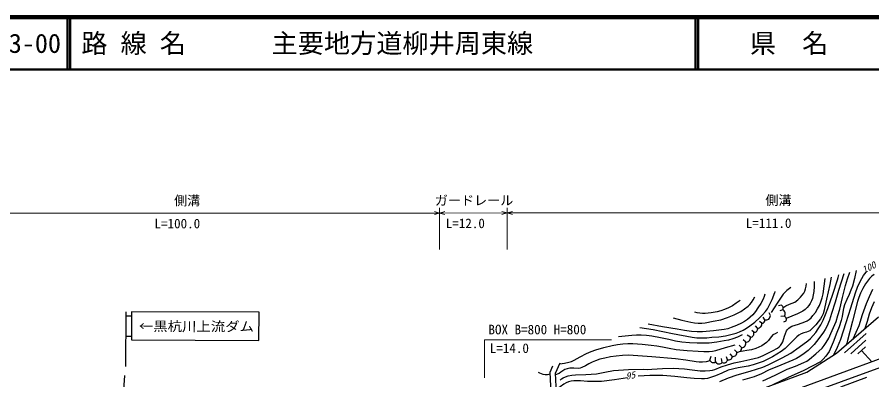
# Model space of a CAD drawing. Units: millimetres, scale not verified. Extents: x 40000 to 680000, y 20000 to 380000.
# Drawn here: x 168098 to 331471, y 310726 to 380000 of the extents above; entities that cross this region are included whole.
import ezdxf
from ezdxf.enums import TextEntityAlignment as Align

# ---------------------------------------------------------------- set-up
doc = ezdxf.new("R2010")
doc.units = ezdxf.units.MM
doc.header["$LTSCALE"] = 1000
for name, color, linetype, lineweight in [('M-BGD', 7, 'Continuous', 25), ('M-BGD-HTXT', 7, 'Continuous', 13), ('M-STR-STRC', 7, 'Continuous', 25), ('M-TTL', 2, 'Continuous', 140), ('M-TTL-LINE', 7, 'Continuous', 50)]:
    doc.layers.add(name, color=color, linetype=linetype, lineweight=lineweight)
doc.layers.add('M-TTL-TXT', color=7, linetype='Continuous')
doc.styles.add('ＭＳ ゴシック', font='')
doc.styles.get('ＭＳ ゴシック').set_extended_font_data('MS Gothic')

msp = doc.modelspace()

# ---------------------------------------------------------------- linework, layer by layer
at = {"layer": 'M-BGD'}
for p, q in [((312068, 323001), (311807, 323553)), ((314113, 325016), (313593, 324886)), ((314438, 324107), (313854, 323912)), ((310444, 321538), (309957, 321863)), ((311029, 322221), (310671, 322675)), ((314699, 322873), (314049, 322807)), ((315024, 321931), (314602, 321736)), ((324705, 315813), (332707, 322782)), ((309633, 320628), (309210, 321018)), ((308237, 318873), (307652, 319262)), ((308886, 319815), (308496, 320140)), ((326212, 315861), (330362, 319578)), ((342668, 318316), (268582, 291106)), ((305492, 303127), (343758, 316968)), ((306582, 316858), (306127, 317345)), ((307329, 317963), (306873, 318352)), ((330342, 318301), (327474, 315732)), ((328771, 315710), (330231, 317018)), ((304797, 315200), (304374, 315719)), ((305673, 316045), (305218, 316467)), ((319046, 312197), (324705, 315813)), ((329501, 316364), (331444, 314195)), ((270987, 312020), (271903, 313999)), ((300477, 314515), (300769, 315230)), ((301582, 314158), (301581, 315068)), ((302881, 314062), (302718, 314809)), ((303888, 314582), (303692, 315102)), ((269976, 312217), (270517, 313385)), ((270539, 300707), (269976, 312217)), ((303068, 306318), (319046, 312197)), ((271521, 301084), (270987, 312020)), ((325551, 309400), (330500, 311222))]:
    msp.add_line(p, q, dxfattribs=at)
for points in [[(271901, 310678), (272146, 310922), (272437, 311125), (272930, 311330), (273440, 311477), (274113, 311605), (274796, 311674), (276820, 311738), (278837, 311862), (280456, 312232), (282084, 312542), (284970, 312699), (287860, 312796), (288634, 312741), (289409, 312747), (291474, 312873), (293554, 312940), (294601, 312913), (295643, 312826), (297144, 312622), (298652, 312479), (299573, 312458), (300493, 312498), (300983, 312577), (301469, 312716), (302659, 313193), (303879, 313616), (305150, 313967), (306446, 314263), (308138, 314610), (309810, 315015), (310702, 315385), (311584, 315817), (312503, 316265), (313405, 316774), (313733, 317022), (314024, 317318), (314259, 317650), (314443, 318016), (314754, 319050), (315123, 320063), (315318, 320360), (315563, 320622), (315834, 320815), (316139, 320957), (317415, 321351), (318669, 321801), (319094, 322005), (319486, 322258), (319858, 322601), (320191, 322990), (320665, 323626), (321086, 324291), (321425, 324959), (321714, 325661), (321947, 326391), (322125, 327149), (322360, 328620), (322564, 330089)], [(323657, 330370), (323423, 328949), (323130, 327543), (322767, 326132), (322461, 324699), (322322, 324011), (322127, 323342), (321902, 322845), (321622, 322372), (321204, 321795), (320744, 321261), (320191, 320677), (319584, 320125), (319297, 319954), (318985, 319837), (318451, 319704), (317926, 319510), (317511, 319267), (317127, 318972), (316015, 317835), (314862, 316743), (314113, 316160), (313327, 315626), (312467, 315114), (311582, 314656), (310681, 314256), (309754, 313911), (308789, 313613), (307800, 313371), (305897, 313011), (304004, 312589), (302811, 312024), (301586, 311511), (300833, 311234), (300066, 311017), (299485, 310931), (298896, 310905), (297500, 310966), (296107, 311087), (293801, 311349), (291492, 311552), (290255, 311596), (289022, 311580), (287918, 311531), (286805, 311468)], [(302377, 310422), (304045, 311088), (305742, 311701), (308200, 312403), (310649, 313165), (311675, 313603), (312687, 314101), (314334, 314948), (315947, 315847), (317591, 316995), (319207, 318197), (319743, 318661), (320243, 319176), (320750, 319795), (321209, 320451), (321699, 321266), (322142, 322118), (322633, 323214), (323069, 324334), (324002, 327073), (324878, 329830), (325017, 330288), (325156, 330756)], [(326103, 330999), (325566, 329416), (325082, 327800), (324448, 325583), (323757, 323386), (323338, 322145), (322860, 320919), (322565, 320357), (322213, 319817), (321339, 318624), (320421, 317471), (319870, 316896), (319276, 316363), (318507, 315756), (317704, 315200), (317062, 314820), (316381, 314489), (314035, 313550), (311715, 312556), (310360, 311913), (308984, 311328), (306726, 310649)], [(310619, 310543), (312994, 311630), (314105, 312217), (315247, 312751), (316871, 313361), (318468, 314026), (319024, 314330), (319557, 314690), (320777, 315726), (321962, 316812), (322376, 317308), (322743, 317843), (323220, 318681), (323649, 319559), (324158, 320717), (324609, 321892), (324989, 323047), (325310, 324220), (325836, 326477), (326422, 328729), (326831, 330013), (327269, 331300)], [(328439, 331601), (328116, 330115), (327733, 328635), (327466, 327829), (327139, 327034), (326651, 326066), (326217, 325073), (326041, 324382), (325922, 323672), (325782, 322852), (325582, 322038), (325213, 320887), (324783, 319745), (324061, 317951), (323277, 316168), (322994, 315691), (322660, 315247), (322150, 314683), (321605, 314142)], [(324192, 315485), (324876, 316974), (325504, 318485), (326070, 320063), (326583, 321672), (327422, 324512), (328319, 327333), (328734, 328428), (329210, 329511), (329517, 330095), (329876, 330646), (330128, 330966), (330392, 331278)], [(331905, 330876), (331449, 330515), (331034, 330109), (330617, 329598), (330249, 329052), (329751, 328173), (329301, 327258), (328981, 326487), (328716, 325691), (327784, 321968), (326796, 318267), (326651, 317769), (326506, 317271)], [(315946, 328384), (315205, 327779), (314502, 327125), (313337, 325363), (312220, 323571)], [(314449, 324511), (315051, 324861), (315690, 325161), (316227, 325352), (316734, 325595), (317284, 326041), (317811, 326545), (318151, 326910), (318441, 327309), (318638, 327698), (318785, 328125), (318898, 328637), (318964, 329161)], [(320429, 329539), (320424, 328582), (320358, 327621), (320255, 326943), (320089, 326264), (319921, 325794), (319693, 325338), (319412, 324913), (319082, 324523), (318701, 324166), (318276, 323850), (317782, 323570), (317254, 323340), (316169, 322906), (315106, 322422)], [(287097, 320732), (288394, 320557), (289692, 320320), (293390, 319559), (297104, 318857), (298038, 318762), (298987, 318727), (299944, 318760), (300894, 318853), (302193, 318962), (303486, 319131), (304508, 319363), (305516, 319653), (306196, 319913), (306853, 320229), (307508, 320610), (308131, 321042), (309065, 321776), (309965, 322560), (310566, 323147), (311123, 323776), (311487, 324274), (311800, 324806), (312386, 326102), (312917, 327423), (312957, 327524), (312998, 327625)], [(311031, 327119), (310893, 326621), (310696, 326133), (310216, 325290), (309677, 324465), (309212, 323803), (308692, 323171), (308206, 322684), (307671, 322235), (307129, 321864), (306547, 321539), (305593, 321100), (304604, 320711), (303939, 320498), (303260, 320344), (301183, 320106), (299094, 319928), (298056, 319931), (297009, 319995), (295642, 320158), (294272, 320382), (291479, 320885), (288686, 321366)], [(327862, 318562), (328463, 319815), (329008, 321090), (329681, 323199), (330410, 325283), (331013, 326672), (331673, 328041)], [(293468, 322597), (295155, 322131), (296880, 321718), (297581, 321602), (298293, 321546), (298958, 321567), (299633, 321649), (301126, 321908), (302596, 322225), (303880, 322660), (305156, 323155), (305810, 323448), (306445, 323799), (307138, 324269), (307799, 324792), (308148, 325122), (308450, 325488), (308780, 326030), (309073, 326615)], [(306271, 325894), (305555, 325366), (304807, 324890), (304056, 324498), (303279, 324160), (302594, 323917), (301881, 323729), (300748, 323533), (299605, 323398), (299080, 323403), (298557, 323469), (298094, 323561), (297633, 323669)], [(331874, 325634), (331382, 324465), (330949, 323281), (330541, 321904), (330114, 320522)], [(306679, 319299), (305787, 318890), (304877, 318539), (304080, 318321), (303254, 318159), (301810, 317920), (300364, 317741), (299219, 317708), (298072, 317735), (296615, 317793), (295158, 317912), (293909, 318132), (292657, 318414), (291035, 318773), (289404, 319073), (288382, 319208), (287345, 319284), (286466, 319289), (285590, 319233), (284301, 319085), (283014, 318923)], [(313435, 319746), (312981, 319547), (312566, 319301), (312274, 319030), (312014, 318704), (311686, 318270), (311306, 317867), (310892, 317532), (310434, 317240), (309868, 316959), (309269, 316729), (308441, 316491), (307592, 316310), (306845, 316184), (306095, 316072)], [(271818, 313816), (272703, 313930), (273575, 314102), (274083, 314260), (274579, 314478), (275721, 315154), (276904, 315784), (277799, 316154), (278718, 316469), (280247, 316902), (281799, 317278), (282834, 317469), (283884, 317600), (284840, 317655), (285799, 317650), (287536, 317541), (289278, 317371), (290375, 317233), (291473, 317034), (292753, 316763), (294050, 316549), (296143, 316338), (298249, 316186), (299320, 316134), (300389, 316143), (301000, 316214), (301611, 316346), (303477, 316921), (305360, 317450)], [(300493, 314337), (299800, 314185), (299103, 314094), (298488, 314097), (297861, 314162), (295896, 314492), (293932, 314761), (289435, 315122), (284933, 315422), (283775, 315376), (282621, 315270), (281509, 315100), (280397, 314869), (279500, 314654), (278623, 314382), (277997, 314105), (277399, 313774), (276746, 313405), (276059, 313087), (275695, 312980), (275324, 312932), (274521, 312979), (273714, 312964), (273256, 312857), (272808, 312689), (272391, 312482), (271992, 312215), (271669, 311976), (271320, 311795), (271168, 311749), (271002, 311708)], [(321625, 314191), (320053, 313317), (318445, 312493), (315479, 311180), (312536, 309813)], [(269996, 311811), (269495, 311722), (269004, 311695), (268659, 311747), (268322, 311860), (268027, 311994), (267725, 312148)], [(284735, 311123), (282267, 310731), (279776, 310396), (278459, 310392), (277133, 310449), (275807, 310531), (274475, 310554), (273980, 310479), (273486, 310342), (273033, 310155), (272599, 309909), (271862, 309376), (271143, 308824)]]:
    msp.add_lwpolyline(points, dxfattribs=at)
for centre, radius, start, end in [((313934, 324440), 604, 326.56339, 72.82362), ((314106, 323392), 788, 318.79822, 65.05845), ((310481, 322099), 562, 266.30828, 12.56849), ((311256, 323000), 812, 253.77947, 0.03968), ((314508, 322280), 623, 325.93519, 72.19538), ((308955, 320502), 690, 264.29552, 10.55572), ((309697, 321387), 762, 265.14928, 11.40948), ((307442, 318759), 804, 261.90958, 8.16978), ((308209, 319588), 715, 272.31728, 18.57749), ((306541, 317690), 833, 272.83239, 19.09259), ((304918, 315951), 761, 260.82865, 7.08886), ((305823, 316792), 762, 258.66988, 4.93008), ((301163, 314751), 726, 198.98165, 305.24186), ((302267, 314597), 814, 212.62043, 318.88062), ((303189, 314699), 708, 244.20914, 350.46935), ((304111, 315232), 687, 251.06927, 357.32947)]:
    msp.add_arc(centre, radius, start, end, dxfattribs=at)
at = {"layer": 'M-BGD-HTXT'}
for p, q in [((248852, 343590), (248857, 335645)), ((261767, 343598), (261772, 335654)), ((152117, 342523), (248852, 342590)), ((248852, 342590), (261767, 342598)), ((261767, 342598), (365208, 342670)), ((281724, 318388), (257421, 318371)), ((257421, 318371), (257426, 311148))]:
    msp.add_line(p, q, dxfattribs=at)
for points in [[(247852, 342876), (248852, 342590), (247852, 342304)], [(249852, 342303), (248852, 342590), (249852, 342875)], [(260767, 342885), (261767, 342598), (260768, 342313)], [(262768, 342312), (261767, 342598), (262767, 342884)]]:
    msp.add_lwpolyline(points, dxfattribs=at)
at = {"layer": 'M-STR-STRC'}
for p, q in [((188851, 323720), (188822, 313280)), ((188851, 323720), (188822, 313280)), ((189951, 323698), (189936, 318347)), ((189951, 323698), (189936, 318347)), ((214335, 323630), (189951, 323698)), ((214335, 323630), (189951, 323698)), ((214320, 318278), (214335, 323630)), ((214320, 318278), (214335, 323630)), ((188849, 322982), (189949, 322979)), ((188849, 322982), (189949, 322979)), ((188838, 319069), (189938, 319066)), ((188838, 319069), (189938, 319066)), ((189936, 318347), (214320, 318278)), ((189936, 318347), (214320, 318278)), ((188622, 311546), (185626, 267703))]:
    msp.add_line(p, q, dxfattribs=at)
at = {"layer": 'M-TTL'}
msp.add_line((680000, 380000), (40000, 380000), dxfattribs=at)
at = {"layer": 'M-TTL-LINE'}
for p, q in [((177750, 380000), (177750, 370000)), ((178250, 380000), (178250, 370000)), ((297750, 380000), (297750, 370000)), ((298250, 380000), (298250, 370000)), ((40000, 370000), (680000, 370000))]:
    msp.add_line(p, q, dxfattribs=at)

# ---------------------------------------------------------------- texts
at = {"layer": 'M-BGD', "style": 'ＭＳ ゴシック', "oblique": 15}
for s, rotation, p in [('100', 27.04, (330170, 330657)), ('95', 10.14, (284629, 310379))]:
    msp.add_text(s, height=1320, rotation=rotation, dxfattribs=at).set_placement(p, align=Align.BOTTOM_LEFT)
at = {"layer": 'M-BGD-HTXT', "style": 'ＭＳ ゴシック'}
for s, p in [('側溝', (198109, 343490)), ('ガードレール', (247934, 343524)), ('側溝', (311112, 343568)), ('L=100.0', (194362, 339111)), ('L=12.0', (250021, 339150)), ('L=111.0', (307365, 339190)), ('BOX B=800 H=800', (258187, 318872)), ('L=14.0', (258441, 315315))]:
    msp.add_text(s, height=1833, rotation=0.04, dxfattribs=at).set_placement(p, align=Align.BOTTOM_LEFT)
at = {"layer": 'M-STR-STRC', "style": 'ＭＳ ゴシック', "width": 1.1}
msp.add_text('←黒杭川上流ダム', height=1833, rotation=359.84, dxfattribs=at).set_placement((191369, 319511), align=Align.BOTTOM_LEFT)
msp.add_text('←黒杭川上流ダム', height=1833, rotation=359.84, dxfattribs=at).set_placement((191369, 319511), align=Align.BOTTOM_LEFT)
at = {"layer": 'M-TTL-TXT', "style": 'ＭＳ ゴシック'}
for s, p in [('013-00', (161521, 375000)), ('路 線 名', (180380, 375000)), ('主要地方道柳井周東線', (216734, 375000))]:
    msp.add_text(s, height=3666, dxfattribs=at).set_placement(p, align=Align.MIDDLE_LEFT)
msp.add_text('県\u3000名', height=3666, dxfattribs=at).set_placement((315625, 375000), align=Align.MIDDLE_CENTER)

doc.saveas('drawing.dxf')
